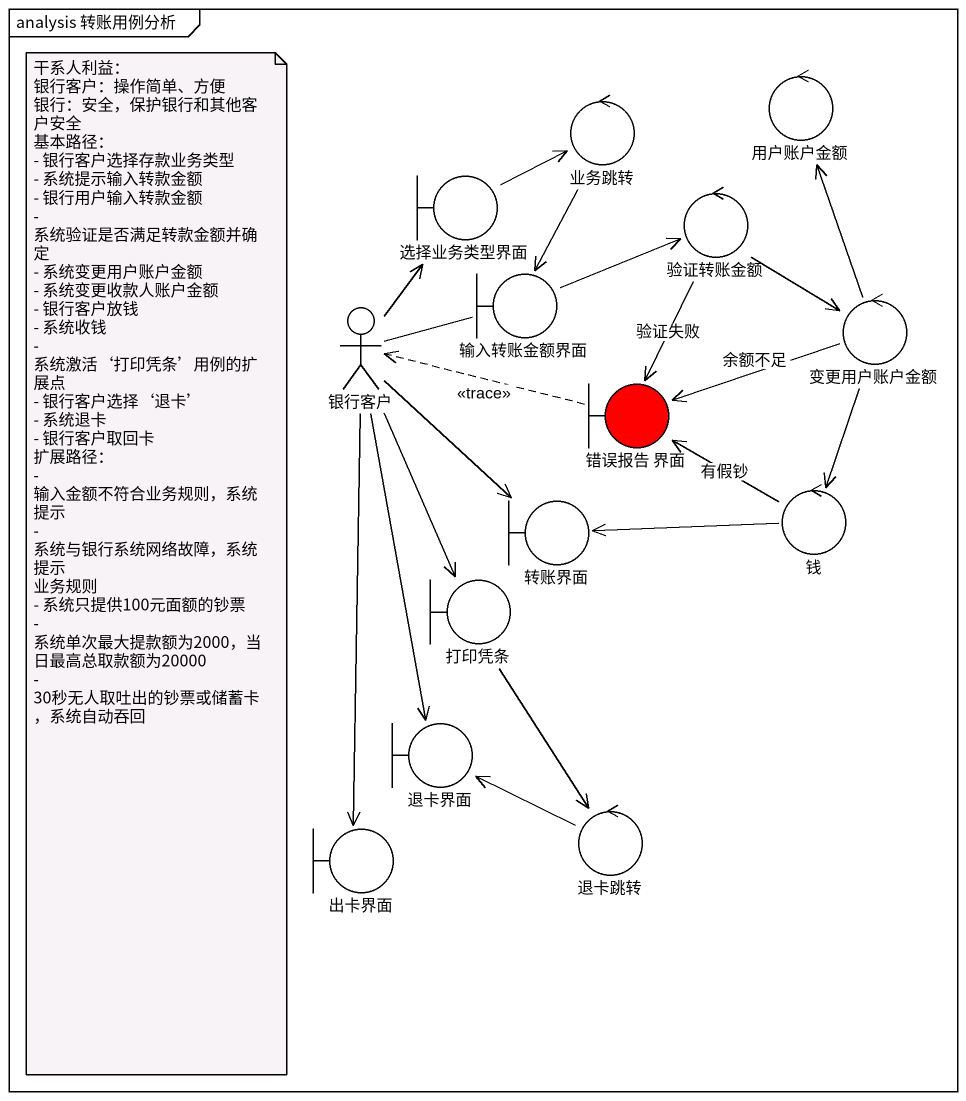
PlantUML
@startuml
mainframe analysis 转账用例分析
control 业务跳转
control 用户账户金额
boundary 选择业务类型界面
control 验证转账金额
actor 银行客户
boundary 输入转账金额界面
control 变更用户账户金额
boundary "错误报告 界面" as 错误报告_界面 #FF0000
boundary 转账界面
control 钱
boundary 打印凭条
boundary 退卡界面
boundary 出卡界面
control 退卡跳转
业务跳转 --> 输入转账金额界面
选择业务类型界面 -right-> 业务跳转
验证转账金额 --> 变更用户账户金额
验证转账金额 --> 错误报告_界面 : 验证失败
银行客户 -up-> 选择业务类型界面
银行客户 -right- 输入转账金额界面
银行客户 --> 转账界面
银行客户 --> 打印凭条
银行客户 --> 退卡界面
银行客户 --> 出卡界面
输入转账金额界面 -right-> 验证转账金额
变更用户账户金额 -up-> 用户账户金额
变更用户账户金额 -left-> 错误报告_界面 : 余额不足
变更用户账户金额 --> 钱
错误报告_界面 .left.> 银行客户 : <<trace>>
钱 -up-> 错误报告_界面 : 有假钞
钱 -left-> 转账界面
打印凭条 --> 退卡跳转
退卡跳转 -left-> 退卡界面
note as N1
  干系人利益：
  银行客户：操作简单、方便
  银行：安全，保护银行和其他客户安全
  基本路径：
  - 银行客户选择存款业务类型
  - 系统提示输入转款金额
  - 银行用户输入转款金额
  - 系统验证是否满足转款金额并确定
  - 系统变更用户账户金额
  - 系统变更收款人账户金额
  - 银行客户放钱
  - 系统收钱
  - 系统激活‘打印凭条’用例的扩展点
  - 银行客户选择‘退卡’
  - 系统退卡
  - 银行客户取回卡
  扩展路径：
  - 输入金额不符合业务规则，系统提示
  - 系统与银行系统网络故障，系统提示
  业务规则
  - 系统只提供100元面额的钞票
  - 系统单次最大提款额为2000，当日最高总取款额为20000
  - 30秒无人取吐出的钞票或储蓄卡，系统自动吞回
end note
@enduml
